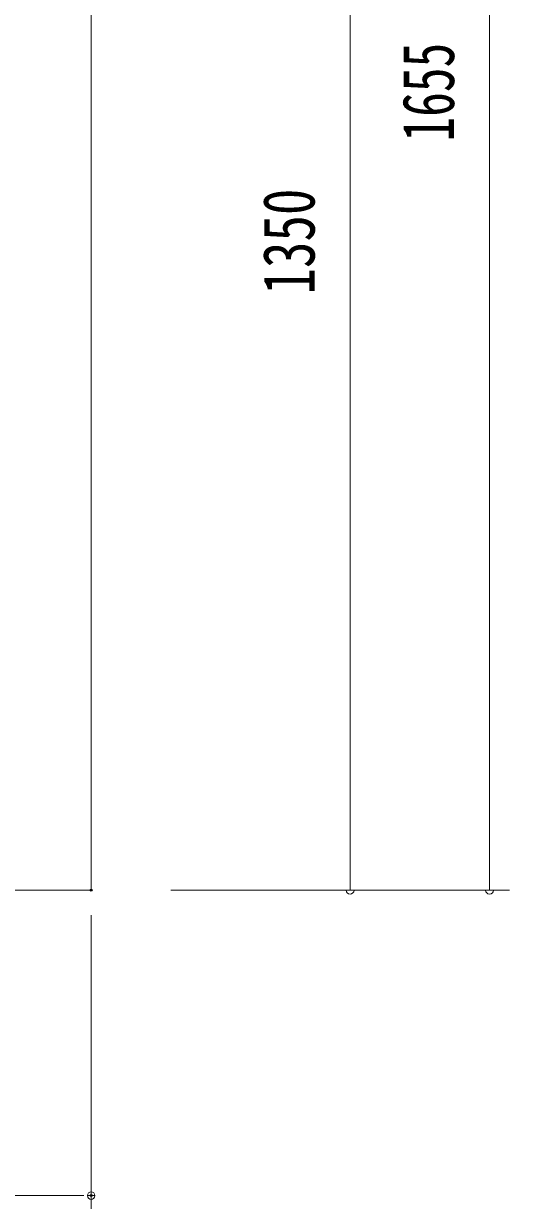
# Model space of a CAD drawing. Units: millimetres, scale not verified. Extents: x -5940 to 5940, y -4200 to 4200.
# Drawn here: x 546 to 1034, y -2963 to -1781 of the extents above; entities that cross this region are included whole.
import ezdxf
from ezdxf.enums import TextEntityAlignment as Align

# ---------------------------------------------------------------- set-up
doc = ezdxf.new("R2010")
doc.units = ezdxf.units.MM
doc.header["$LTSCALE"] = 10
doc.header["$PDMODE"] = 32
doc.header["$PDSIZE"] = 2
for name, color, linetype, lineweight in [('0-0_0', 7, 'Continuous', 18), ('0-5_2-5DIM', 3, 'Continuous', 18), ('0-7_2-7RACK', 5, 'Continuous', 18), ('1-A_3-GLEVEL', 5, 'Continuous', 18)]:
    doc.layers.add(name, color=color, linetype=linetype, lineweight=lineweight)
doc.layers.add('1-9_Defpoints', color=7, linetype='Continuous')
doc.styles.add('ＭＳ ゴシック', font='')
doc.styles.get('ＭＳ ゴシック').set_extended_font_data('MS Gothic')

# ---------------------------------------------------------------- blocks, each defined once
blk = doc.blocks.new('_DOT')
at = {"layer": '0-0_0', "lineweight": 9}
for p, q in [((-0.5, 0), (-1, 0)), ((0.25, 0), (-0.25, 0))]:
    blk.add_line(p, q, dxfattribs=at)
blk.add_circle((0, 0), 0.25, dxfattribs=at)
blk = doc.blocks.new('D85')
at = {"layer": '1-9_Defpoints'}
for p in [(6206.29, 1555.47), (6553.79, 1548.47), (6553.79, 1241.66)]:
    blk.add_point(p, dxfattribs=at)
at = {"layer": '1-A_3-GLEVEL'}
for p, q in [((6206.29, 1530.47), (6206.29, 1241.66)), ((6553.79, 1523.47), (6553.79, 1241.66)), ((6221.29, 1241.66), (6538.79, 1241.66))]:
    blk.add_line(p, q, dxfattribs=at)
at = {"layer": '1-A_3-GLEVEL', "xscale": 15, "yscale": 15, "rotation": 180}
blk.add_blockref('_DOT', (6206.29, 1241.66), dxfattribs=at)
at = {"layer": '1-A_3-GLEVEL', "xscale": 15, "yscale": 15}
blk.add_blockref('_DOT', (6553.79, 1241.66), dxfattribs=at)
at = {"layer": '1-A_3-GLEVEL', "color": 7, "style": 'ＭＳ ゴシック'}
blk.add_text('347.5', height=54.99, dxfattribs=at).set_placement((6286.29, 1256.66), align=Align.BOTTOM_LEFT)
blk = doc.blocks.new('D86')
at = {"layer": '1-9_Defpoints'}
blk.add_point((6553.79, 1548.47), dxfattribs=at)
at = {"layer": '1-A_3-GLEVEL'}
blk.add_line((6553.79, 1523.47), (6553.79, 1111.2), dxfattribs=at)

msp = doc.modelspace()

# ---------------------------------------------------------------- linework, layer by layer
at = {"layer": '0-5_2-5DIM'}
for p, q in [((873.79, -996.53), (873.79, -2651.53)), ((1013.79, -2651.53), (1013.79, -996.53)), ((1013.79, -2651.53), (1013.79, -996.53)), ((873.79, -2651.53), (873.79, -1301.53)), ((1033.79, -2651.53), (693.79, -2651.53)), ((877.79, -2651.53), (869.79, -2651.53)), ((1017.79, -2651.53), (1009.79, -2651.53))]:
    msp.add_line(p, q, dxfattribs=at)
for centre in [(873.79, -2651.53), (1013.79, -2651.53)]:
    msp.add_arc(centre, 4, 180, 0, dxfattribs=at)
at = {"layer": '0-7_2-7RACK'}
msp.add_line((613.79, -2651.53), (613.79, -945.85), dxfattribs=at)
msp.add_lwpolyline([(613.79, -2651.53), (-5036.21, -2651.53), (-5036.21, -1025.85)], dxfattribs=at)

# ---------------------------------------------------------------- block references
at = {"layer": '1-A_3-GLEVEL'}
for name in ['D85', 'D86']:
    msp.add_blockref(name, (-5940, -4200), dxfattribs=at)

# ---------------------------------------------------------------- texts
at = {"layer": '0-5_2-5DIM', "color": 7, "style": 'ＭＳ ゴシック'}
for s, width, p in [('1655', 0.7, (993.79, -1899.5)), ('1350', 0.75, (853.79, -2053.12))]:
    msp.add_text(s, height=52.1, rotation=90, dxfattribs=dict(at, width=width)).set_placement(p, align=Align.BOTTOM_LEFT)

doc.saveas('drawing.dxf')
